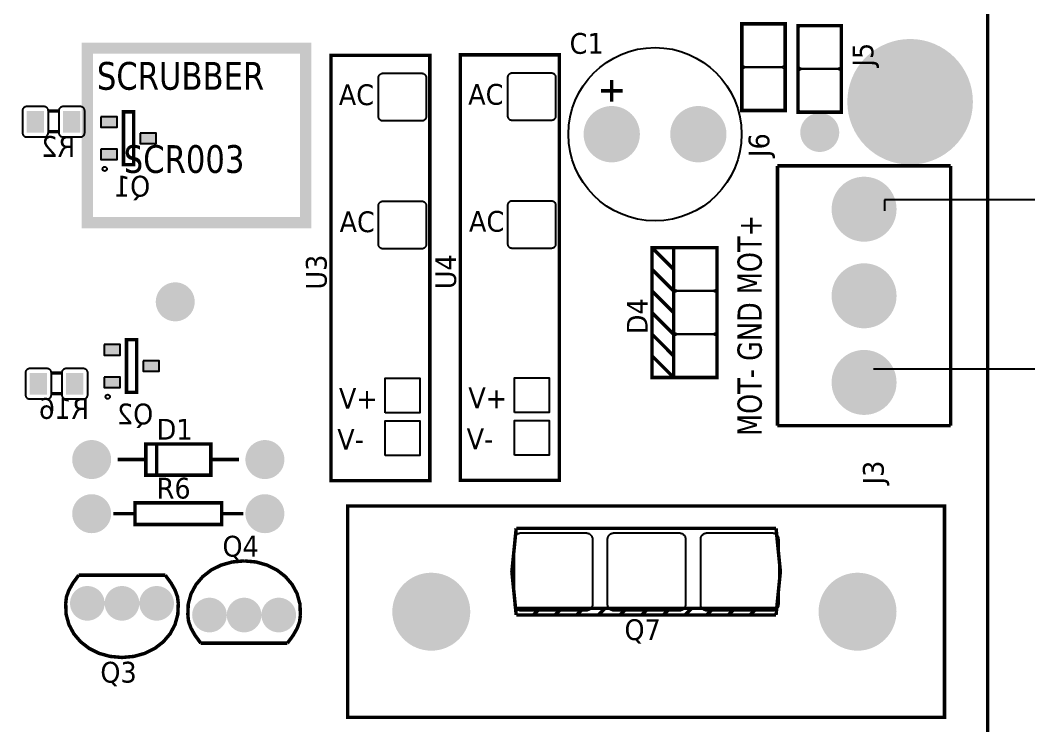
# Model space of a CAD drawing. Header units: millimetres. Extents: x 123.5 to 144.3, y 105.4 to 121.6.
# Drawn here: x 129.704 to 133.198, y 112.1 to 114.544 of the extents above; entities that cross this region are included whole.
import ezdxf

# ---------------------------------------------------------------- set-up
doc = ezdxf.new("R2010")
doc.units = ezdxf.units.MM
doc.layers.add('DESC', color=250, linetype='Continuous')
doc.layers.add('WIRES', color=7, linetype='Continuous')
doc.styles.get("Standard").update_dxf_attribs({"font": 'tahoma.ttf'})

# ---------------------------------------------------------------- blocks, each defined once
blk = doc.blocks.new('RPAD')
blk.add_trace([(-0.5, -0.5), (-0.5, 0.5), (0.5, -0.5), (0.5, 0.5)])
blk = doc.blocks.new('EPAD')
at = {"const_width": 0.5}
blk.add_lwpolyline([(-0.25, 0, 1), (0.25, 0, 1)], format="xyb", close=True, dxfattribs=at)
blk = doc.blocks.new('scrcard')
for points, const_width in [([(127.2227, 111.6804), (131.8004, 111.6804), (131.8004, 115.2792), (127.2227, 115.2792), (127.2227, 111.6804)], 0.008), ([(127.2227, 111.6804), (131.8004, 111.6804), (131.8004, 115.2792), (127.2227, 115.2792), (127.2227, 111.6804)], 0.008), ([(127.2227, 111.6804), (131.8004, 111.6804), (131.8004, 115.2792), (127.2227, 115.2792), (127.2227, 111.6804)], 0.008), ([(131.2325, 113.9332), (131.3325, 113.9332), (131.3325, 114.1332), (131.2325, 114.1332), (131.2325, 113.9332)], 0.008), ([(131.2325, 113.9332), (131.3325, 113.9332), (131.3325, 114.1332), (131.2325, 114.1332), (131.2325, 113.9332)], 0.008), ([(131.2325, 113.9332), (131.3325, 113.9332), (131.3325, 114.1332), (131.2325, 114.1332), (131.2325, 113.9332)], 0.008), ([(131.3624, 113.9292), (131.4624, 113.9292), (131.4624, 114.1292), (131.3624, 114.1292), (131.3624, 113.9292)], 0.008), ([(131.3624, 113.9292), (131.4624, 113.9292), (131.4624, 114.1292), (131.3624, 114.1292), (131.3624, 113.9292)], 0.008), ([(131.3624, 113.9292), (131.4624, 113.9292), (131.4624, 114.1292), (131.3624, 114.1292), (131.3624, 113.9292)], 0.008), ([(129.7212, 113.6741), (130.2252, 113.6741), (130.2252, 114.0771), (129.7212, 114.0771), (129.7212, 113.6741)], 0.026), ([(129.7212, 113.6741), (130.2252, 113.6741), (130.2252, 114.0771), (129.7212, 114.0771), (129.7212, 113.6741)], 0.026), ([(129.7212, 113.6741), (130.2252, 113.6741), (130.2252, 114.0771), (129.7212, 114.0771), (129.7212, 113.6741)], 0.026), ([(130.2839, 113.0782), (130.5122, 113.0782), (130.5122, 114.0607), (130.2839, 114.0607), (130.2839, 113.0782)], 0.008), ([(130.2839, 113.0782), (130.5122, 113.0782), (130.5122, 114.0607), (130.2839, 114.0607), (130.2839, 113.0782)], 0.008), ([(130.2839, 113.0782), (130.5122, 113.0782), (130.5122, 114.0607), (130.2839, 114.0607), (130.2839, 113.0782)], 0.008), ([(130.5827, 113.0791), (130.811, 113.0791), (130.811, 114.0617), (130.5827, 114.0617), (130.5827, 113.0791)], 0.008), ([(130.5827, 113.0791), (130.811, 113.0791), (130.811, 114.0617), (130.5827, 114.0617), (130.5827, 113.0791)], 0.008), ([(130.5827, 113.0791), (130.811, 113.0791), (130.811, 114.0617), (130.5827, 114.0617), (130.5827, 113.0791)], 0.008), ([(130.9321, 114.0034), (130.9321, 113.9534)], 0.008), ([(130.9321, 114.0034), (130.9321, 113.9534)], 0.008), ([(130.9321, 114.0034), (130.9321, 113.9534)], 0.008), ([(130.9071, 113.9784), (130.9571, 113.9784)], 0.008), ([(130.9071, 113.9784), (130.9571, 113.9784)], 0.008), ([(130.9071, 113.9784), (130.9571, 113.9784)], 0.008), ([(129.6302, 113.9321), (129.6582, 113.9321)], 0.008), ([(129.6302, 113.9321), (129.6582, 113.9321)], 0.008), ([(129.6302, 113.9321), (129.6582, 113.9321)], 0.008), ([(129.8046, 113.9301), (129.8282, 113.9301), (129.8282, 113.8081), (129.8046, 113.8081), (129.8046, 113.9301)], 0.00787), ([(129.8046, 113.9301), (129.8282, 113.9301), (129.8282, 113.8081), (129.8046, 113.8081), (129.8046, 113.9301)], 0.00787), ([(129.8046, 113.9301), (129.8282, 113.9301), (129.8282, 113.8081), (129.8046, 113.8081), (129.8046, 113.9301)], 0.00787), ([(129.6302, 113.8841), (129.6572, 113.8841)], 0.008), ([(129.6302, 113.8841), (129.6572, 113.8841)], 0.008), ([(129.6302, 113.8841), (129.6572, 113.8841)], 0.008), ([(131.7148, 113.8052), (131.3148, 113.8052)], 0.008), ([(131.3148, 113.8052), (131.3148, 113.2052)], 0.008), ([(131.7148, 113.8052), (131.3148, 113.8052)], 0.008), ([(131.3148, 113.8052), (131.3148, 113.2052)], 0.008), ([(131.7148, 113.8052), (131.3148, 113.8052)], 0.008), ([(131.3148, 113.8052), (131.3148, 113.2052)], 0.008), ([(131.7148, 113.2052), (131.7148, 113.8052)], 0.008), ([(131.7148, 113.2052), (131.7148, 113.8052)], 0.008), ([(131.7148, 113.2052), (131.7148, 113.8052)], 0.008), ([(131.075, 113.3166), (131.175, 113.3166), (131.175, 113.6166), (131.075, 113.6166), (131.075, 113.3166), (131.025, 113.3166), (131.025, 113.6166), (131.075, 113.6166)], 0.008), ([(131.075, 113.5666), (131.025, 113.6166)], 0.008), ([(131.075, 113.3166), (131.175, 113.3166), (131.175, 113.6166), (131.075, 113.6166), (131.075, 113.3166), (131.025, 113.3166), (131.025, 113.6166), (131.075, 113.6166)], 0.008), ([(131.075, 113.5666), (131.025, 113.6166)], 0.008), ([(131.075, 113.3166), (131.175, 113.3166), (131.175, 113.6166), (131.075, 113.6166), (131.075, 113.3166), (131.025, 113.3166), (131.025, 113.6166), (131.075, 113.6166)], 0.008), ([(131.075, 113.5666), (131.025, 113.6166)], 0.008), ([(131.075, 113.5166), (131.025, 113.5666)], 0.008), ([(131.075, 113.5166), (131.025, 113.5666)], 0.008), ([(131.075, 113.5166), (131.025, 113.5666)], 0.008), ([(131.075, 113.4666), (131.025, 113.5166)], 0.008), ([(131.075, 113.4666), (131.025, 113.5166)], 0.008), ([(131.075, 113.4666), (131.025, 113.5166)], 0.008), ([(131.075, 113.4166), (131.025, 113.4666)], 0.008), ([(131.075, 113.4166), (131.025, 113.4666)], 0.008), ([(131.075, 113.4166), (131.025, 113.4666)], 0.008), ([(129.8116, 113.4041), (129.8352, 113.4041), (129.8352, 113.2821), (129.8116, 113.2821), (129.8116, 113.4041)], 0.00787), ([(129.8116, 113.4041), (129.8352, 113.4041), (129.8352, 113.2821), (129.8116, 113.2821), (129.8116, 113.4041)], 0.00787), ([(129.8116, 113.4041), (129.8352, 113.4041), (129.8352, 113.2821), (129.8116, 113.2821), (129.8116, 113.4041)], 0.00787), ([(131.075, 113.3666), (131.025, 113.4166)], 0.008), ([(131.075, 113.3666), (131.025, 113.4166)], 0.008), ([(131.075, 113.3666), (131.025, 113.4166)], 0.008), ([(131.075, 113.3166), (131.025, 113.3666)], 0.008), ([(131.075, 113.3166), (131.025, 113.3666)], 0.008), ([(131.075, 113.3166), (131.025, 113.3666)], 0.008), ([(129.6372, 113.3271), (129.6652, 113.3271)], 0.008), ([(129.6372, 113.3271), (129.6652, 113.3271)], 0.008), ([(129.6372, 113.3271), (129.6652, 113.3271)], 0.008), ([(129.6372, 113.2791), (129.6642, 113.2791)], 0.008), ([(129.6372, 113.2791), (129.6642, 113.2791)], 0.008), ([(129.6372, 113.2791), (129.6642, 113.2791)], 0.008), ([(131.7148, 113.2052), (131.3148, 113.2052)], 0.008), ([(131.7148, 113.2052), (131.3148, 113.2052)], 0.008), ([(131.7148, 113.2052), (131.3148, 113.2052)], 0.008), ([(129.8562, 113.0911), (130.0062, 113.0911), (130.0062, 113.1631), (129.8562, 113.1631), (129.8562, 113.0911)], 0.008), ([(129.8562, 113.0911), (130.0062, 113.0911), (130.0062, 113.1631), (129.8562, 113.1631), (129.8562, 113.0911)], 0.008), ([(129.8562, 113.0911), (130.0062, 113.0911), (130.0062, 113.1631), (129.8562, 113.1631), (129.8562, 113.0911)], 0.008), ([(129.8812, 113.1621), (129.8812, 113.0921)], 0.008), ([(129.8812, 113.1621), (129.8812, 113.0921)], 0.008), ([(129.8812, 113.1621), (129.8812, 113.0921)], 0.008), ([(129.8562, 113.1271), (129.7912, 113.1271)], 0.008), ([(129.8562, 113.1271), (129.7912, 113.1271)], 0.008), ([(129.8562, 113.1271), (129.7912, 113.1271)], 0.008), ([(130.0062, 113.1271), (130.0712, 113.1271)], 0.008), ([(130.0062, 113.1271), (130.0712, 113.1271)], 0.008), ([(130.0062, 113.1271), (130.0712, 113.1271)], 0.008), ([(129.8312, 112.9771), (130.0312, 112.9771), (130.0312, 113.0271), (129.8312, 113.0271), (129.8312, 112.9771)], 0.008), ([(129.8312, 112.9771), (130.0312, 112.9771), (130.0312, 113.0271), (129.8312, 113.0271), (129.8312, 112.9771)], 0.008), ([(129.8312, 112.9771), (130.0312, 112.9771), (130.0312, 113.0271), (129.8312, 113.0271), (129.8312, 112.9771)], 0.008), ([(130.3225, 112.5317), (131.7004, 112.5317), (131.7004, 113.0199), (130.3225, 113.0199), (130.3225, 112.5317)], 0.008), ([(130.3225, 112.5317), (131.7004, 112.5317), (131.7004, 113.0199), (130.3225, 113.0199), (130.3225, 112.5317)], 0.008), ([(130.3225, 112.5317), (131.7004, 112.5317), (131.7004, 113.0199), (130.3225, 113.0199), (130.3225, 112.5317)], 0.008), ([(129.7812, 113.0021), (129.8312, 113.0021)], 0.008), ([(129.7812, 113.0021), (129.8312, 113.0021)], 0.008), ([(129.7812, 113.0021), (129.8312, 113.0021)], 0.008), ([(130.0312, 113.0021), (130.0812, 113.0021)], 0.008), ([(130.0312, 113.0021), (130.0812, 113.0021)], 0.008), ([(130.0312, 113.0021), (130.0812, 113.0021)], 0.008), ([(130.7115, 112.9684), (130.7015, 112.8684), (130.7115, 112.7684)], 0.008), ([(130.7115, 112.9684), (130.7015, 112.8684), (130.7115, 112.7684)], 0.008), ([(130.7115, 112.9684), (130.7015, 112.8684), (130.7115, 112.7684)], 0.008), ([(130.7115, 112.9684), (131.3115, 112.9684)], 0.008), ([(130.7115, 112.9684), (131.3115, 112.9684)], 0.008), ([(130.7115, 112.9684), (131.3115, 112.9684)], 0.008), ([(131.3115, 112.9684), (131.3215, 112.8684), (131.3115, 112.7684)], 0.008), ([(131.3115, 112.9684), (131.3215, 112.8684), (131.3115, 112.7684)], 0.008), ([(131.3115, 112.9684), (131.3215, 112.8684), (131.3115, 112.7684)], 0.008), ([(129.9532, 112.7681), (129.9542, 112.7936), (129.9607, 112.8173), (129.9721, 112.8385), (129.9878, 112.8569), (130.0073, 112.8721), (130.0301, 112.8834), (130.0556, 112.8906), (130.0832, 112.8931)], 0.008), ([(129.9532, 112.7681), (129.9542, 112.7936), (129.9607, 112.8173), (129.9721, 112.8385), (129.9878, 112.8569), (130.0073, 112.8721), (130.0301, 112.8834), (130.0556, 112.8906), (130.0832, 112.8931)], 0.008), ([(129.9532, 112.7681), (129.9542, 112.7936), (129.9607, 112.8173), (129.9721, 112.8385), (129.9878, 112.8569), (130.0073, 112.8721), (130.0301, 112.8834), (130.0556, 112.8906), (130.0832, 112.8931)], 0.008), ([(130.2132, 112.7681), (130.2121, 112.7936), (130.2056, 112.8173), (130.1942, 112.8385), (130.1785, 112.8569), (130.159, 112.8721), (130.1362, 112.8834), (130.1108, 112.8906), (130.0832, 112.8931)], 0.008), ([(130.2132, 112.7681), (130.2121, 112.7936), (130.2056, 112.8173), (130.1942, 112.8385), (130.1785, 112.8569), (130.159, 112.8721), (130.1362, 112.8834), (130.1108, 112.8906), (130.0832, 112.8931)], 0.008), ([(130.2132, 112.7681), (130.2121, 112.7936), (130.2056, 112.8173), (130.1942, 112.8385), (130.1785, 112.8569), (130.159, 112.8721), (130.1362, 112.8834), (130.1108, 112.8906), (130.0832, 112.8931)], 0.008), ([(129.6712, 112.7951), (129.673, 112.8102), (129.6787, 112.8257), (129.688, 112.8422), (129.7012, 112.8601)], 0.008), ([(129.6712, 112.7951), (129.673, 112.8102), (129.6787, 112.8257), (129.688, 112.8422), (129.7012, 112.8601)], 0.008), ([(129.6712, 112.7951), (129.673, 112.8102), (129.6787, 112.8257), (129.688, 112.8422), (129.7012, 112.8601)], 0.008), ([(129.9012, 112.8601), (129.7012, 112.8601)], 0.008), ([(129.9012, 112.8601), (129.7012, 112.8601)], 0.008), ([(129.9012, 112.8601), (129.7012, 112.8601)], 0.008), ([(129.9312, 112.7951), (129.9293, 112.8102), (129.9237, 112.8257), (129.9143, 112.8422), (129.9012, 112.8601)], 0.008), ([(129.9312, 112.7951), (129.9293, 112.8102), (129.9237, 112.8257), (129.9143, 112.8422), (129.9012, 112.8601)], 0.008), ([(129.9312, 112.7951), (129.9293, 112.8102), (129.9237, 112.8257), (129.9143, 112.8422), (129.9012, 112.8601)], 0.008), ([(129.6712, 112.7951), (129.6722, 112.7695), (129.6787, 112.7459), (129.6901, 112.7246), (129.7058, 112.7062), (129.7253, 112.6911), (129.7481, 112.6797), (129.7736, 112.6726), (129.8012, 112.6701)], 0.008), ([(129.6712, 112.7951), (129.6722, 112.7695), (129.6787, 112.7459), (129.6901, 112.7246), (129.7058, 112.7062), (129.7253, 112.6911), (129.7481, 112.6797), (129.7736, 112.6726), (129.8012, 112.6701)], 0.008), ([(129.6712, 112.7951), (129.6722, 112.7695), (129.6787, 112.7459), (129.6901, 112.7246), (129.7058, 112.7062), (129.7253, 112.6911), (129.7481, 112.6797), (129.7736, 112.6726), (129.8012, 112.6701)], 0.008), ([(129.9312, 112.7951), (129.9301, 112.7695), (129.9236, 112.7459), (129.9122, 112.7246), (129.8965, 112.7062), (129.877, 112.6911), (129.8542, 112.6797), (129.8288, 112.6726), (129.8012, 112.6701)], 0.008), ([(129.9312, 112.7951), (129.9301, 112.7695), (129.9236, 112.7459), (129.9122, 112.7246), (129.8965, 112.7062), (129.877, 112.6911), (129.8542, 112.6797), (129.8288, 112.6726), (129.8012, 112.6701)], 0.008), ([(129.9312, 112.7951), (129.9301, 112.7695), (129.9236, 112.7459), (129.9122, 112.7246), (129.8965, 112.7062), (129.877, 112.6911), (129.8542, 112.6797), (129.8288, 112.6726), (129.8012, 112.6701)], 0.008), ([(131.3115, 112.7834), (130.7115, 112.7834)], 0.008), ([(131.3115, 112.7834), (130.7115, 112.7834)], 0.008), ([(131.3115, 112.7834), (130.7115, 112.7834)], 0.008), ([(130.7665, 112.7834), (130.7515, 112.7684)], 0.008), ([(130.7665, 112.7834), (130.7515, 112.7684)], 0.008), ([(130.7665, 112.7834), (130.7515, 112.7684)], 0.008), ([(130.8165, 112.7834), (130.8015, 112.7684)], 0.008), ([(130.8165, 112.7834), (130.8015, 112.7684)], 0.008), ([(130.8165, 112.7834), (130.8015, 112.7684)], 0.008), ([(130.8165, 112.7834), (130.8015, 112.7684)], 0.008), ([(130.8165, 112.7834), (130.8015, 112.7684)], 0.008), ([(130.8165, 112.7834), (130.8015, 112.7684)], 0.008), ([(130.8665, 112.7834), (130.8515, 112.7684)], 0.008), ([(130.8665, 112.7834), (130.8515, 112.7684)], 0.008), ([(130.8665, 112.7834), (130.8515, 112.7684)], 0.008), ([(130.8665, 112.7834), (130.8515, 112.7684)], 0.008), ([(130.8665, 112.7834), (130.8515, 112.7684)], 0.008), ([(130.8665, 112.7834), (130.8515, 112.7684)], 0.008), ([(130.9165, 112.7834), (130.9015, 112.7684)], 0.008), ([(130.9165, 112.7834), (130.9015, 112.7684)], 0.008), ([(130.9165, 112.7834), (130.9015, 112.7684)], 0.008), ([(130.9165, 112.7834), (130.9015, 112.7684)], 0.008), ([(130.9165, 112.7834), (130.9015, 112.7684)], 0.008), ([(130.9165, 112.7834), (130.9015, 112.7684)], 0.008), ([(130.9665, 112.7834), (130.9515, 112.7684)], 0.008), ([(130.9665, 112.7834), (130.9515, 112.7684)], 0.008), ([(130.9665, 112.7834), (130.9515, 112.7684)], 0.008), ([(130.9665, 112.7834), (130.9515, 112.7684)], 0.008), ([(130.9665, 112.7834), (130.9515, 112.7684)], 0.008), ([(130.9665, 112.7834), (130.9515, 112.7684)], 0.008), ([(131.0165, 112.7834), (131.0015, 112.7684)], 0.008), ([(131.0165, 112.7834), (131.0015, 112.7684)], 0.008), ([(131.0165, 112.7834), (131.0015, 112.7684)], 0.008), ([(131.0165, 112.7834), (131.0015, 112.7684)], 0.008), ([(131.0165, 112.7834), (131.0015, 112.7684)], 0.008), ([(131.0165, 112.7834), (131.0015, 112.7684)], 0.008), ([(131.0665, 112.7834), (131.0515, 112.7684)], 0.008), ([(131.0665, 112.7834), (131.0515, 112.7684)], 0.008), ([(131.0665, 112.7834), (131.0515, 112.7684)], 0.008), ([(131.0665, 112.7834), (131.0515, 112.7684)], 0.008), ([(131.0665, 112.7834), (131.0515, 112.7684)], 0.008), ([(131.0665, 112.7834), (131.0515, 112.7684)], 0.008), ([(131.1165, 112.7834), (131.1015, 112.7684)], 0.008), ([(131.1165, 112.7834), (131.1015, 112.7684)], 0.008), ([(131.1165, 112.7834), (131.1015, 112.7684)], 0.008), ([(131.1165, 112.7834), (131.1015, 112.7684)], 0.008), ([(131.1165, 112.7834), (131.1015, 112.7684)], 0.008), ([(131.1165, 112.7834), (131.1015, 112.7684)], 0.008), ([(131.1665, 112.7834), (131.1515, 112.7684)], 0.008), ([(131.1665, 112.7834), (131.1515, 112.7684)], 0.008), ([(131.1665, 112.7834), (131.1515, 112.7684)], 0.008), ([(131.1665, 112.7834), (131.1515, 112.7684)], 0.008), ([(131.1665, 112.7834), (131.1515, 112.7684)], 0.008), ([(131.1665, 112.7834), (131.1515, 112.7684)], 0.008), ([(131.2165, 112.7834), (131.2015, 112.7684)], 0.008), ([(131.2165, 112.7834), (131.2015, 112.7684)], 0.008), ([(131.2165, 112.7834), (131.2015, 112.7684)], 0.008), ([(131.2165, 112.7834), (131.2015, 112.7684)], 0.008), ([(131.2165, 112.7834), (131.2015, 112.7684)], 0.008), ([(131.2165, 112.7834), (131.2015, 112.7684)], 0.008), ([(131.2665, 112.7834), (131.2515, 112.7684)], 0.008), ([(131.2665, 112.7834), (131.2515, 112.7684)], 0.008), ([(131.2665, 112.7834), (131.2515, 112.7684)], 0.008), ([(129.9532, 112.7681), (129.955, 112.753), (129.9607, 112.7375), (129.97, 112.721), (129.9832, 112.7031)], 0.008), ([(129.9532, 112.7681), (129.955, 112.753), (129.9607, 112.7375), (129.97, 112.721), (129.9832, 112.7031)], 0.008), ([(129.9532, 112.7681), (129.955, 112.753), (129.9607, 112.7375), (129.97, 112.721), (129.9832, 112.7031)], 0.008), ([(130.2132, 112.7681), (130.2113, 112.753), (130.2057, 112.7375), (130.1963, 112.721), (130.1832, 112.7031)], 0.008), ([(130.2132, 112.7681), (130.2113, 112.753), (130.2057, 112.7375), (130.1963, 112.721), (130.1832, 112.7031)], 0.008), ([(130.2132, 112.7681), (130.2113, 112.753), (130.2057, 112.7375), (130.1963, 112.721), (130.1832, 112.7031)], 0.008), ([(131.3115, 112.7684), (130.7115, 112.7684)], 0.008), ([(131.3115, 112.7684), (130.7115, 112.7684)], 0.008), ([(131.3115, 112.7684), (130.7115, 112.7684)], 0.008), ([(129.9832, 112.7031), (130.1832, 112.7031)], 0.008), ([(129.9832, 112.7031), (130.1832, 112.7031)], 0.008), ([(129.9832, 112.7031), (130.1832, 112.7031)], 0.008)]:
    blk.add_lwpolyline(points, dxfattribs=dict(const_width=const_width))
for points in [[(131.3325, 114.1232), (131.3325, 114.0432), (131.3324, 114.0421), (131.3323, 114.0411), (131.332, 114.0401), (131.3317, 114.0392), (131.3313, 114.0383), (131.3308, 114.0375), (131.3302, 114.0368), (131.3296, 114.036), (131.3289, 114.0354), (131.3281, 114.0348), (131.3273, 114.0343), (131.3264, 114.0339), (131.3255, 114.0336), (131.3245, 114.0334), (131.3235, 114.0332), (131.3225, 114.0332), (131.2425, 114.0332), (131.2414, 114.0332), (131.2404, 114.0334), (131.2395, 114.0336), (131.2385, 114.0339), (131.2377, 114.0343), (131.2368, 114.0348), (131.2361, 114.0354), (131.2354, 114.036), (131.2347, 114.0368), (131.2342, 114.0375), (131.2337, 114.0383), (131.2332, 114.0392), (131.2329, 114.0401), (131.2327, 114.0411), (131.2325, 114.0421), (131.2325, 114.0432), (131.2325, 114.1232), (131.2325, 114.1242), (131.2327, 114.1252), (131.2329, 114.1262), (131.2332, 114.1271), (131.2337, 114.128), (131.2342, 114.1288), (131.2347, 114.1296), (131.2354, 114.1303), (131.2361, 114.1309), (131.2368, 114.1315), (131.2377, 114.132), (131.2385, 114.1324), (131.2395, 114.1327), (131.2404, 114.133), (131.2414, 114.1331), (131.2425, 114.1332), (131.3225, 114.1332), (131.3235, 114.1331), (131.3245, 114.133), (131.3255, 114.1327), (131.3264, 114.1324), (131.3273, 114.132), (131.3281, 114.1315), (131.3289, 114.1309), (131.3296, 114.1303), (131.3302, 114.1296), (131.3308, 114.1288), (131.3313, 114.128), (131.3317, 114.1271), (131.332, 114.1262), (131.3323, 114.1252), (131.3324, 114.1242), (131.3325, 114.1232)], [(131.4624, 114.1192), (131.4624, 114.0392), (131.4623, 114.0382), (131.4622, 114.0372), (131.462, 114.0362), (131.4616, 114.0353), (131.4612, 114.0344), (131.4607, 114.0336), (131.4601, 114.0328), (131.4595, 114.0321), (131.4588, 114.0315), (131.458, 114.0309), (131.4572, 114.0304), (131.4563, 114.03), (131.4554, 114.0297), (131.4544, 114.0294), (131.4534, 114.0293), (131.4524, 114.0292), (131.3724, 114.0292), (131.3714, 114.0293), (131.3703, 114.0294), (131.3694, 114.0297), (131.3685, 114.03), (131.3676, 114.0304), (131.3668, 114.0309), (131.366, 114.0315), (131.3653, 114.0321), (131.3646, 114.0328), (131.3641, 114.0336), (131.3636, 114.0344), (131.3632, 114.0353), (131.3628, 114.0362), (131.3626, 114.0372), (131.3624, 114.0382), (131.3624, 114.0392), (131.3624, 114.1192), (131.3624, 114.1203), (131.3626, 114.1213), (131.3628, 114.1222), (131.3632, 114.1232), (131.3636, 114.124), (131.3641, 114.1249), (131.3646, 114.1256), (131.3653, 114.1263), (131.366, 114.127), (131.3668, 114.1275), (131.3676, 114.128), (131.3685, 114.1284), (131.3694, 114.1288), (131.3703, 114.129), (131.3714, 114.1292), (131.3724, 114.1292), (131.4524, 114.1292), (131.4534, 114.1292), (131.4544, 114.129), (131.4554, 114.1288), (131.4563, 114.1284), (131.4572, 114.128), (131.458, 114.1275), (131.4588, 114.127), (131.4595, 114.1263), (131.4601, 114.1256), (131.4607, 114.1249), (131.4612, 114.124), (131.4616, 114.1232), (131.462, 114.1222), (131.4622, 114.1213), (131.4623, 114.1203), (131.4624, 114.1192)], [(130.3936, 113.919), (130.3936, 114.009), (130.3937, 114.01), (130.3938, 114.0111), (130.3941, 114.012), (130.3944, 114.0129), (130.3948, 114.0138), (130.3953, 114.0146), (130.3959, 114.0154), (130.3965, 114.0161), (130.3972, 114.0168), (130.398, 114.0173), (130.3988, 114.0178), (130.3997, 114.0182), (130.4006, 114.0186), (130.4016, 114.0188), (130.4026, 114.019), (130.4036, 114.019), (130.4936, 114.019), (130.4947, 114.019), (130.4957, 114.0188), (130.4966, 114.0186), (130.4976, 114.0182), (130.4984, 114.0178), (130.4993, 114.0173), (130.5, 114.0168), (130.5007, 114.0161), (130.5014, 114.0154), (130.5019, 114.0146), (130.5024, 114.0138), (130.5028, 114.0129), (130.5032, 114.012), (130.5034, 114.0111), (130.5036, 114.01), (130.5036, 114.009), (130.5036, 113.919), (130.5036, 113.918), (130.5034, 113.917), (130.5032, 113.916), (130.5028, 113.9151), (130.5024, 113.9142), (130.5019, 113.9134), (130.5014, 113.9126), (130.5007, 113.9119), (130.5, 113.9113), (130.4993, 113.9107), (130.4984, 113.9102), (130.4976, 113.9098), (130.4966, 113.9094), (130.4957, 113.9092), (130.4947, 113.9091), (130.4936, 113.909), (130.4036, 113.909), (130.4026, 113.9091), (130.4016, 113.9092), (130.4006, 113.9094), (130.3997, 113.9098), (130.3988, 113.9102), (130.398, 113.9107), (130.3972, 113.9113), (130.3965, 113.9119), (130.3959, 113.9126), (130.3953, 113.9134), (130.3948, 113.9142), (130.3944, 113.9151), (130.3941, 113.916), (130.3938, 113.917), (130.3937, 113.918), (130.3936, 113.919)], [(130.6924, 113.9199), (130.6924, 114.0099), (130.6925, 114.011), (130.6926, 114.012), (130.6929, 114.013), (130.6932, 114.0139), (130.6936, 114.0148), (130.6941, 114.0156), (130.6947, 114.0163), (130.6953, 114.0171), (130.696, 114.0177), (130.6968, 114.0183), (130.6976, 114.0188), (130.6985, 114.0192), (130.6994, 114.0195), (130.7004, 114.0197), (130.7014, 114.0199), (130.7024, 114.0199), (130.7924, 114.0199), (130.7935, 114.0199), (130.7945, 114.0197), (130.7954, 114.0195), (130.7964, 114.0192), (130.7972, 114.0188), (130.7981, 114.0183), (130.7988, 114.0177), (130.7995, 114.0171), (130.8002, 114.0163), (130.8007, 114.0156), (130.8012, 114.0148), (130.8016, 114.0139), (130.802, 114.013), (130.8022, 114.012), (130.8024, 114.011), (130.8024, 114.0099), (130.8024, 113.9199), (130.8024, 113.9189), (130.8022, 113.9179), (130.802, 113.9169), (130.8016, 113.916), (130.8012, 113.9151), (130.8007, 113.9143), (130.8002, 113.9135), (130.7995, 113.9128), (130.7988, 113.9122), (130.7981, 113.9116), (130.7972, 113.9111), (130.7964, 113.9107), (130.7954, 113.9104), (130.7945, 113.9101), (130.7935, 113.91), (130.7924, 113.9099), (130.7024, 113.9099), (130.7014, 113.91), (130.7004, 113.9101), (130.6994, 113.9104), (130.6985, 113.9107), (130.6976, 113.9111), (130.6968, 113.9116), (130.696, 113.9122), (130.6953, 113.9128), (130.6947, 113.9135), (130.6941, 113.9143), (130.6936, 113.9151), (130.6932, 113.916), (130.6929, 113.9169), (130.6926, 113.9179), (130.6925, 113.9189), (130.6924, 113.9199)], [(131.3325, 114.0232), (131.3325, 113.9432), (131.3324, 113.9421), (131.3323, 113.9411), (131.332, 113.9401), (131.3317, 113.9392), (131.3313, 113.9383), (131.3308, 113.9375), (131.3302, 113.9368), (131.3296, 113.936), (131.3289, 113.9354), (131.3281, 113.9348), (131.3273, 113.9343), (131.3264, 113.9339), (131.3255, 113.9336), (131.3245, 113.9334), (131.3235, 113.9332), (131.3225, 113.9332), (131.2425, 113.9332), (131.2414, 113.9332), (131.2404, 113.9334), (131.2395, 113.9336), (131.2385, 113.9339), (131.2377, 113.9343), (131.2368, 113.9348), (131.2361, 113.9354), (131.2354, 113.936), (131.2347, 113.9368), (131.2342, 113.9375), (131.2337, 113.9383), (131.2332, 113.9392), (131.2329, 113.9401), (131.2327, 113.9411), (131.2325, 113.9421), (131.2325, 113.9432), (131.2325, 114.0232), (131.2325, 114.0242), (131.2327, 114.0252), (131.2329, 114.0262), (131.2332, 114.0271), (131.2337, 114.028), (131.2342, 114.0288), (131.2347, 114.0296), (131.2354, 114.0303), (131.2361, 114.0309), (131.2368, 114.0315), (131.2377, 114.032), (131.2385, 114.0324), (131.2395, 114.0327), (131.2404, 114.033), (131.2414, 114.0331), (131.2425, 114.0332), (131.3225, 114.0332), (131.3235, 114.0331), (131.3245, 114.033), (131.3255, 114.0327), (131.3264, 114.0324), (131.3273, 114.032), (131.3281, 114.0315), (131.3289, 114.0309), (131.3296, 114.0303), (131.3302, 114.0296), (131.3308, 114.0288), (131.3313, 114.028), (131.3317, 114.0271), (131.332, 114.0262), (131.3323, 114.0252), (131.3324, 114.0242), (131.3325, 114.0232)], [(131.4624, 114.0192), (131.4624, 113.9392), (131.4623, 113.9382), (131.4622, 113.9372), (131.462, 113.9362), (131.4616, 113.9353), (131.4612, 113.9344), (131.4607, 113.9336), (131.4601, 113.9328), (131.4595, 113.9321), (131.4588, 113.9315), (131.458, 113.9309), (131.4572, 113.9304), (131.4563, 113.93), (131.4554, 113.9297), (131.4544, 113.9294), (131.4534, 113.9293), (131.4524, 113.9292), (131.3724, 113.9292), (131.3714, 113.9293), (131.3703, 113.9294), (131.3694, 113.9297), (131.3685, 113.93), (131.3676, 113.9304), (131.3668, 113.9309), (131.366, 113.9315), (131.3653, 113.9321), (131.3646, 113.9328), (131.3641, 113.9336), (131.3636, 113.9344), (131.3632, 113.9353), (131.3628, 113.9362), (131.3626, 113.9372), (131.3624, 113.9382), (131.3624, 113.9392), (131.3624, 114.0192), (131.3624, 114.0203), (131.3626, 114.0213), (131.3628, 114.0222), (131.3632, 114.0232), (131.3636, 114.024), (131.3641, 114.0249), (131.3646, 114.0256), (131.3653, 114.0263), (131.366, 114.027), (131.3668, 114.0275), (131.3676, 114.028), (131.3685, 114.0284), (131.3694, 114.0288), (131.3703, 114.029), (131.3714, 114.0292), (131.3724, 114.0292), (131.4524, 114.0292), (131.4534, 114.0292), (131.4544, 114.029), (131.4554, 114.0288), (131.4563, 114.0284), (131.4572, 114.028), (131.458, 114.0275), (131.4588, 114.027), (131.4595, 114.0263), (131.4601, 114.0256), (131.4607, 114.0249), (131.4612, 114.024), (131.4616, 114.0232), (131.462, 114.0222), (131.4622, 114.0213), (131.4623, 114.0203), (131.4624, 114.0192)], [(129.5812, 113.8721), (129.6212, 113.8721), (129.6222, 113.8721), (129.6232, 113.8723), (129.6242, 113.8725), (129.6251, 113.8728), (129.626, 113.8733), (129.6268, 113.8738), (129.6276, 113.8743), (129.6283, 113.875), (129.6289, 113.8757), (129.6295, 113.8764), (129.63, 113.8773), (129.6304, 113.8781), (129.6307, 113.8791), (129.631, 113.88), (129.6311, 113.881), (129.6312, 113.8821), (129.6312, 113.9321), (129.6311, 113.9331), (129.631, 113.9341), (129.6307, 113.9351), (129.6304, 113.936), (129.63, 113.9369), (129.6295, 113.9377), (129.6289, 113.9385), (129.6283, 113.9392), (129.6276, 113.9398), (129.6268, 113.9404), (129.626, 113.9409), (129.6251, 113.9413), (129.6242, 113.9416), (129.6232, 113.9419), (129.6222, 113.942), (129.6212, 113.9421), (129.5812, 113.9421), (129.5801, 113.942), (129.5791, 113.9419), (129.5782, 113.9416), (129.5772, 113.9413), (129.5764, 113.9409), (129.5755, 113.9404), (129.5748, 113.9398), (129.5741, 113.9392), (129.5734, 113.9385), (129.5728, 113.9377), (129.5723, 113.9369), (129.5719, 113.936), (129.5716, 113.9351), (129.5714, 113.9341), (129.5712, 113.9331), (129.5712, 113.9321), (129.5712, 113.8821), (129.5712, 113.881), (129.5714, 113.88), (129.5716, 113.8791), (129.5719, 113.8781), (129.5723, 113.8773), (129.5728, 113.8764), (129.5734, 113.8757), (129.5741, 113.875), (129.5748, 113.8743), (129.5755, 113.8738), (129.5764, 113.8733), (129.5772, 113.8728), (129.5782, 113.8725), (129.5791, 113.8723), (129.5801, 113.8721), (129.5812, 113.8721)], [(129.6652, 113.8721), (129.7052, 113.8721), (129.7062, 113.8721), (129.7072, 113.8723), (129.7082, 113.8725), (129.7091, 113.8728), (129.71, 113.8733), (129.7108, 113.8738), (129.7116, 113.8743), (129.7123, 113.875), (129.7129, 113.8757), (129.7135, 113.8764), (129.714, 113.8773), (129.7144, 113.8781), (129.7147, 113.8791), (129.715, 113.88), (129.7151, 113.881), (129.7152, 113.8821), (129.7152, 113.9321), (129.7151, 113.9331), (129.715, 113.9341), (129.7147, 113.9351), (129.7144, 113.936), (129.714, 113.9369), (129.7135, 113.9377), (129.7129, 113.9385), (129.7123, 113.9392), (129.7116, 113.9398), (129.7108, 113.9404), (129.71, 113.9409), (129.7091, 113.9413), (129.7082, 113.9416), (129.7072, 113.9419), (129.7062, 113.942), (129.7052, 113.9421), (129.6652, 113.9421), (129.6641, 113.942), (129.6631, 113.9419), (129.6622, 113.9416), (129.6612, 113.9413), (129.6604, 113.9409), (129.6595, 113.9404), (129.6588, 113.9398), (129.6581, 113.9392), (129.6574, 113.9385), (129.6568, 113.9377), (129.6563, 113.9369), (129.6559, 113.936), (129.6556, 113.9351), (129.6554, 113.9341), (129.6552, 113.9331), (129.6552, 113.9321), (129.6552, 113.8821), (129.6552, 113.881), (129.6554, 113.88), (129.6556, 113.8791), (129.6559, 113.8781), (129.6563, 113.8773), (129.6568, 113.8764), (129.6574, 113.8757), (129.6581, 113.875), (129.6588, 113.8743), (129.6595, 113.8738), (129.6604, 113.8733), (129.6612, 113.8728), (129.6622, 113.8725), (129.6631, 113.8723), (129.6641, 113.8721), (129.6652, 113.8721)], [(129.7527, 113.9185), (129.7527, 113.8945), (129.7897, 113.8945), (129.7897, 113.9185), (129.7527, 113.9185)], [(129.8432, 113.8811), (129.8432, 113.8571), (129.8802, 113.8571), (129.8802, 113.8811), (129.8432, 113.8811)], [(129.7527, 113.8437), (129.7527, 113.8197), (129.7897, 113.8197), (129.7897, 113.8437), (129.7527, 113.8437)], [(130.3936, 113.6237), (130.3936, 113.7137), (130.3937, 113.7148), (130.3938, 113.7158), (130.3941, 113.7167), (130.3944, 113.7177), (130.3948, 113.7185), (130.3953, 113.7194), (130.3959, 113.7201), (130.3965, 113.7208), (130.3972, 113.7215), (130.398, 113.722), (130.3988, 113.7225), (130.3997, 113.723), (130.4006, 113.7233), (130.4016, 113.7235), (130.4026, 113.7237), (130.4036, 113.7237), (130.4936, 113.7237), (130.4947, 113.7237), (130.4957, 113.7235), (130.4966, 113.7233), (130.4976, 113.723), (130.4984, 113.7225), (130.4993, 113.722), (130.5, 113.7215), (130.5007, 113.7208), (130.5014, 113.7201), (130.5019, 113.7194), (130.5024, 113.7185), (130.5028, 113.7177), (130.5032, 113.7167), (130.5034, 113.7158), (130.5036, 113.7148), (130.5036, 113.7137), (130.5036, 113.6237), (130.5036, 113.6227), (130.5034, 113.6217), (130.5032, 113.6207), (130.5028, 113.6198), (130.5024, 113.6189), (130.5019, 113.6181), (130.5014, 113.6173), (130.5007, 113.6166), (130.5, 113.616), (130.4993, 113.6154), (130.4984, 113.6149), (130.4976, 113.6145), (130.4966, 113.6142), (130.4957, 113.6139), (130.4947, 113.6138), (130.4936, 113.6137), (130.4036, 113.6137), (130.4026, 113.6138), (130.4016, 113.6139), (130.4006, 113.6142), (130.3997, 113.6145), (130.3988, 113.6149), (130.398, 113.6154), (130.3972, 113.616), (130.3965, 113.6166), (130.3959, 113.6173), (130.3953, 113.6181), (130.3948, 113.6189), (130.3944, 113.6198), (130.3941, 113.6207), (130.3938, 113.6217), (130.3937, 113.6227), (130.3936, 113.6237)], [(130.6924, 113.6247), (130.6924, 113.7147), (130.6925, 113.7157), (130.6926, 113.7167), (130.6929, 113.7177), (130.6932, 113.7186), (130.6936, 113.7195), (130.6941, 113.7203), (130.6947, 113.7211), (130.6953, 113.7218), (130.696, 113.7224), (130.6968, 113.723), (130.6976, 113.7235), (130.6985, 113.7239), (130.6994, 113.7242), (130.7004, 113.7245), (130.7014, 113.7246), (130.7024, 113.7247), (130.7924, 113.7247), (130.7935, 113.7246), (130.7945, 113.7245), (130.7954, 113.7242), (130.7964, 113.7239), (130.7972, 113.7235), (130.7981, 113.723), (130.7988, 113.7224), (130.7995, 113.7218), (130.8002, 113.7211), (130.8007, 113.7203), (130.8012, 113.7195), (130.8016, 113.7186), (130.802, 113.7177), (130.8022, 113.7167), (130.8024, 113.7157), (130.8024, 113.7147), (130.8024, 113.6247), (130.8024, 113.6236), (130.8022, 113.6226), (130.802, 113.6217), (130.8016, 113.6207), (130.8012, 113.6199), (130.8007, 113.619), (130.8002, 113.6183), (130.7995, 113.6176), (130.7988, 113.6169), (130.7981, 113.6163), (130.7972, 113.6159), (130.7964, 113.6154), (130.7954, 113.6151), (130.7945, 113.6149), (130.7935, 113.6147), (130.7924, 113.6147), (130.7024, 113.6147), (130.7014, 113.6147), (130.7004, 113.6149), (130.6994, 113.6151), (130.6985, 113.6154), (130.6976, 113.6159), (130.6968, 113.6163), (130.696, 113.6169), (130.6953, 113.6176), (130.6947, 113.6183), (130.6941, 113.619), (130.6936, 113.6199), (130.6932, 113.6207), (130.6929, 113.6217), (130.6926, 113.6226), (130.6925, 113.6236), (130.6924, 113.6247)], [(131.075, 113.5266), (131.075, 113.6066), (131.075, 113.6077), (131.0752, 113.6087), (131.0754, 113.6096), (131.0758, 113.6106), (131.0762, 113.6114), (131.0767, 113.6123), (131.0772, 113.613), (131.0779, 113.6137), (131.0786, 113.6144), (131.0794, 113.6149), (131.0802, 113.6154), (131.0811, 113.6158), (131.082, 113.6162), (131.0829, 113.6164), (131.084, 113.6166), (131.085, 113.6166), (131.165, 113.6166), (131.166, 113.6166), (131.167, 113.6164), (131.168, 113.6162), (131.1689, 113.6158), (131.1698, 113.6154), (131.1706, 113.6149), (131.1714, 113.6144), (131.1721, 113.6137), (131.1727, 113.613), (131.1733, 113.6123), (131.1738, 113.6114), (131.1742, 113.6106), (131.1745, 113.6096), (131.1748, 113.6087), (131.1749, 113.6077), (131.175, 113.6066), (131.175, 113.5266), (131.1749, 113.5256), (131.1748, 113.5246), (131.1745, 113.5236), (131.1742, 113.5227), (131.1738, 113.5218), (131.1733, 113.521), (131.1727, 113.5202), (131.1721, 113.5195), (131.1714, 113.5189), (131.1706, 113.5183), (131.1698, 113.5178), (131.1689, 113.5174), (131.168, 113.5171), (131.167, 113.5168), (131.166, 113.5167), (131.165, 113.5166), (131.085, 113.5166), (131.084, 113.5167), (131.0829, 113.5168), (131.082, 113.5171), (131.0811, 113.5174), (131.0802, 113.5178), (131.0794, 113.5183), (131.0786, 113.5189), (131.0779, 113.5195), (131.0772, 113.5202), (131.0767, 113.521), (131.0762, 113.5218), (131.0758, 113.5227), (131.0754, 113.5236), (131.0752, 113.5246), (131.075, 113.5256), (131.075, 113.5266)], [(131.075, 113.4266), (131.075, 113.5066), (131.075, 113.5077), (131.0752, 113.5087), (131.0754, 113.5096), (131.0758, 113.5106), (131.0762, 113.5114), (131.0767, 113.5123), (131.0772, 113.513), (131.0779, 113.5137), (131.0786, 113.5144), (131.0794, 113.5149), (131.0802, 113.5154), (131.0811, 113.5158), (131.082, 113.5162), (131.0829, 113.5164), (131.084, 113.5166), (131.085, 113.5166), (131.165, 113.5166), (131.166, 113.5166), (131.167, 113.5164), (131.168, 113.5162), (131.1689, 113.5158), (131.1698, 113.5154), (131.1706, 113.5149), (131.1714, 113.5144), (131.1721, 113.5137), (131.1727, 113.513), (131.1733, 113.5123), (131.1738, 113.5114), (131.1742, 113.5106), (131.1745, 113.5096), (131.1748, 113.5087), (131.1749, 113.5077), (131.175, 113.5066), (131.175, 113.4266), (131.1749, 113.4256), (131.1748, 113.4246), (131.1745, 113.4236), (131.1742, 113.4227), (131.1738, 113.4218), (131.1733, 113.421), (131.1727, 113.4202), (131.1721, 113.4195), (131.1714, 113.4189), (131.1706, 113.4183), (131.1698, 113.4178), (131.1689, 113.4174), (131.168, 113.4171), (131.167, 113.4168), (131.166, 113.4167), (131.165, 113.4166), (131.085, 113.4166), (131.084, 113.4167), (131.0829, 113.4168), (131.082, 113.4171), (131.0811, 113.4174), (131.0802, 113.4178), (131.0794, 113.4183), (131.0786, 113.4189), (131.0779, 113.4195), (131.0772, 113.4202), (131.0767, 113.421), (131.0762, 113.4218), (131.0758, 113.4227), (131.0754, 113.4236), (131.0752, 113.4246), (131.075, 113.4256), (131.075, 113.4266)], [(131.075, 113.3266), (131.075, 113.4066), (131.075, 113.4077), (131.0752, 113.4087), (131.0754, 113.4096), (131.0758, 113.4106), (131.0762, 113.4114), (131.0767, 113.4123), (131.0772, 113.413), (131.0779, 113.4137), (131.0786, 113.4144), (131.0794, 113.4149), (131.0802, 113.4154), (131.0811, 113.4158), (131.082, 113.4162), (131.0829, 113.4164), (131.084, 113.4166), (131.085, 113.4166), (131.165, 113.4166), (131.166, 113.4166), (131.167, 113.4164), (131.168, 113.4162), (131.1689, 113.4158), (131.1698, 113.4154), (131.1706, 113.4149), (131.1714, 113.4144), (131.1721, 113.4137), (131.1727, 113.413), (131.1733, 113.4123), (131.1738, 113.4114), (131.1742, 113.4106), (131.1745, 113.4096), (131.1748, 113.4087), (131.1749, 113.4077), (131.175, 113.4066), (131.175, 113.3266), (131.1749, 113.3256), (131.1748, 113.3246), (131.1745, 113.3236), (131.1742, 113.3227), (131.1738, 113.3218), (131.1733, 113.321), (131.1727, 113.3202), (131.1721, 113.3195), (131.1714, 113.3189), (131.1706, 113.3183), (131.1698, 113.3178), (131.1689, 113.3174), (131.168, 113.3171), (131.167, 113.3168), (131.166, 113.3167), (131.165, 113.3166), (131.085, 113.3166), (131.084, 113.3167), (131.0829, 113.3168), (131.082, 113.3171), (131.0811, 113.3174), (131.0802, 113.3178), (131.0794, 113.3183), (131.0786, 113.3189), (131.0779, 113.3195), (131.0772, 113.3202), (131.0767, 113.321), (131.0762, 113.3218), (131.0758, 113.3227), (131.0754, 113.3236), (131.0752, 113.3246), (131.075, 113.3256), (131.075, 113.3266)], [(129.7597, 113.3925), (129.7597, 113.3685), (129.7967, 113.3685), (129.7967, 113.3925), (129.7597, 113.3925)], [(129.5882, 113.2671), (129.6282, 113.2671), (129.6292, 113.2671), (129.6302, 113.2673), (129.6312, 113.2675), (129.6321, 113.2678), (129.633, 113.2683), (129.6338, 113.2688), (129.6346, 113.2693), (129.6353, 113.27), (129.6359, 113.2707), (129.6365, 113.2714), (129.637, 113.2723), (129.6374, 113.2731), (129.6377, 113.2741), (129.638, 113.275), (129.6381, 113.276), (129.6382, 113.2771), (129.6382, 113.3271), (129.6381, 113.3281), (129.638, 113.3291), (129.6377, 113.3301), (129.6374, 113.331), (129.637, 113.3319), (129.6365, 113.3327), (129.6359, 113.3335), (129.6353, 113.3342), (129.6346, 113.3348), (129.6338, 113.3354), (129.633, 113.3359), (129.6321, 113.3363), (129.6312, 113.3366), (129.6302, 113.3369), (129.6292, 113.337), (129.6282, 113.3371), (129.5882, 113.3371), (129.5871, 113.337), (129.5861, 113.3369), (129.5852, 113.3366), (129.5842, 113.3363), (129.5834, 113.3359), (129.5825, 113.3354), (129.5818, 113.3348), (129.5811, 113.3342), (129.5804, 113.3335), (129.5798, 113.3327), (129.5793, 113.3319), (129.5789, 113.331), (129.5786, 113.3301), (129.5784, 113.3291), (129.5782, 113.3281), (129.5782, 113.3271), (129.5782, 113.2771), (129.5782, 113.276), (129.5784, 113.275), (129.5786, 113.2741), (129.5789, 113.2731), (129.5793, 113.2723), (129.5798, 113.2714), (129.5804, 113.2707), (129.5811, 113.27), (129.5818, 113.2693), (129.5825, 113.2688), (129.5834, 113.2683), (129.5842, 113.2678), (129.5852, 113.2675), (129.5861, 113.2673), (129.5871, 113.2671), (129.5882, 113.2671)], [(129.6722, 113.2671), (129.7122, 113.2671), (129.7132, 113.2671), (129.7142, 113.2673), (129.7152, 113.2675), (129.7161, 113.2678), (129.717, 113.2683), (129.7178, 113.2688), (129.7186, 113.2693), (129.7193, 113.27), (129.7199, 113.2707), (129.7205, 113.2714), (129.721, 113.2723), (129.7214, 113.2731), (129.7217, 113.2741), (129.722, 113.275), (129.7221, 113.276), (129.7222, 113.2771), (129.7222, 113.3271), (129.7221, 113.3281), (129.722, 113.3291), (129.7217, 113.3301), (129.7214, 113.331), (129.721, 113.3319), (129.7205, 113.3327), (129.7199, 113.3335), (129.7193, 113.3342), (129.7186, 113.3348), (129.7178, 113.3354), (129.717, 113.3359), (129.7161, 113.3363), (129.7152, 113.3366), (129.7142, 113.3369), (129.7132, 113.337), (129.7122, 113.3371), (129.6722, 113.3371), (129.6711, 113.337), (129.6701, 113.3369), (129.6692, 113.3366), (129.6682, 113.3363), (129.6674, 113.3359), (129.6665, 113.3354), (129.6658, 113.3348), (129.6651, 113.3342), (129.6644, 113.3335), (129.6638, 113.3327), (129.6633, 113.3319), (129.6629, 113.331), (129.6626, 113.3301), (129.6624, 113.3291), (129.6622, 113.3281), (129.6622, 113.3271), (129.6622, 113.2771), (129.6622, 113.276), (129.6624, 113.275), (129.6626, 113.2741), (129.6629, 113.2731), (129.6633, 113.2723), (129.6638, 113.2714), (129.6644, 113.2707), (129.6651, 113.27), (129.6658, 113.2693), (129.6665, 113.2688), (129.6674, 113.2683), (129.6682, 113.2678), (129.6692, 113.2675), (129.6701, 113.2673), (129.6711, 113.2671), (129.6722, 113.2671)], [(129.8502, 113.3551), (129.8502, 113.3311), (129.8872, 113.3311), (129.8872, 113.3551), (129.8502, 113.3551)], [(129.7597, 113.3177), (129.7597, 113.2937), (129.7967, 113.2937), (129.7967, 113.3177), (129.7597, 113.3177)], [(130.4086, 113.235), (130.4086, 113.315), (130.4886, 113.315), (130.4886, 113.235), (130.4086, 113.235)], [(130.7074, 113.236), (130.7074, 113.316), (130.7874, 113.316), (130.7874, 113.236), (130.7074, 113.236)], [(130.4086, 113.1366), (130.4086, 113.2166), (130.4886, 113.2166), (130.4886, 113.1366), (130.4086, 113.1366)], [(130.7074, 113.1375), (130.7074, 113.2175), (130.7874, 113.2175), (130.7874, 113.1375), (130.7074, 113.1375)], [(130.8726, 112.7778), (130.7226, 112.7778), (130.721, 112.7779), (130.7195, 112.7781), (130.7181, 112.7785), (130.7167, 112.779), (130.7154, 112.7796), (130.7141, 112.7803), (130.713, 112.7812), (130.7119, 112.7822), (130.7109, 112.7832), (130.7101, 112.7844), (130.7094, 112.7856), (130.7087, 112.7869), (130.7082, 112.7883), (130.7079, 112.7898), (130.7076, 112.7913), (130.7076, 112.7928), (130.7076, 112.9428), (130.7076, 112.9444), (130.7079, 112.9459), (130.7082, 112.9473), (130.7087, 112.9487), (130.7094, 112.95), (130.7101, 112.9513), (130.7109, 112.9524), (130.7119, 112.9535), (130.713, 112.9544), (130.7141, 112.9553), (130.7154, 112.956), (130.7167, 112.9567), (130.7181, 112.9572), (130.7195, 112.9575), (130.721, 112.9577), (130.7226, 112.9578), (130.8726, 112.9578), (130.8741, 112.9577), (130.8756, 112.9575), (130.8771, 112.9572), (130.8785, 112.9567), (130.8798, 112.956), (130.881, 112.9553), (130.8822, 112.9544), (130.8832, 112.9535), (130.8842, 112.9524), (130.8851, 112.9513), (130.8858, 112.95), (130.8864, 112.9487), (130.8869, 112.9473), (130.8873, 112.9459), (130.8875, 112.9444), (130.8876, 112.9428), (130.8876, 112.7928), (130.8875, 112.7913), (130.8873, 112.7898), (130.8869, 112.7883), (130.8864, 112.7869), (130.8858, 112.7856), (130.8851, 112.7844), (130.8842, 112.7832), (130.8832, 112.7822), (130.8822, 112.7812), (130.881, 112.7803), (130.8798, 112.7796), (130.8785, 112.779), (130.8771, 112.7785), (130.8756, 112.7781), (130.8741, 112.7779), (130.8726, 112.7778)], [(131.0876, 112.7778), (130.9376, 112.7778), (130.936, 112.7779), (130.9345, 112.7781), (130.9331, 112.7785), (130.9317, 112.779), (130.9304, 112.7796), (130.9291, 112.7803), (130.928, 112.7812), (130.9269, 112.7822), (130.9259, 112.7832), (130.9251, 112.7844), (130.9244, 112.7856), (130.9237, 112.7869), (130.9232, 112.7883), (130.9229, 112.7898), (130.9226, 112.7913), (130.9226, 112.7928), (130.9226, 112.9428), (130.9226, 112.9444), (130.9229, 112.9459), (130.9232, 112.9473), (130.9237, 112.9487), (130.9244, 112.95), (130.9251, 112.9513), (130.9259, 112.9524), (130.9269, 112.9535), (130.928, 112.9544), (130.9291, 112.9553), (130.9304, 112.956), (130.9317, 112.9567), (130.9331, 112.9572), (130.9345, 112.9575), (130.936, 112.9577), (130.9376, 112.9578), (131.0876, 112.9578), (131.0891, 112.9577), (131.0906, 112.9575), (131.0921, 112.9572), (131.0935, 112.9567), (131.0948, 112.956), (131.096, 112.9553), (131.0972, 112.9544), (131.0982, 112.9535), (131.0992, 112.9524), (131.1001, 112.9513), (131.1008, 112.95), (131.1014, 112.9487), (131.1019, 112.9473), (131.1023, 112.9459), (131.1025, 112.9444), (131.1026, 112.9428), (131.1026, 112.7928), (131.1025, 112.7913), (131.1023, 112.7898), (131.1019, 112.7883), (131.1014, 112.7869), (131.1008, 112.7856), (131.1001, 112.7844), (131.0992, 112.7832), (131.0982, 112.7822), (131.0972, 112.7812), (131.096, 112.7803), (131.0948, 112.7796), (131.0935, 112.779), (131.0921, 112.7785), (131.0906, 112.7781), (131.0891, 112.7779), (131.0876, 112.7778)], [(131.3026, 112.7778), (131.1526, 112.7778), (131.151, 112.7779), (131.1495, 112.7781), (131.1481, 112.7785), (131.1467, 112.779), (131.1454, 112.7796), (131.1441, 112.7803), (131.143, 112.7812), (131.1419, 112.7822), (131.1409, 112.7832), (131.1401, 112.7844), (131.1394, 112.7856), (131.1387, 112.7869), (131.1382, 112.7883), (131.1379, 112.7898), (131.1376, 112.7913), (131.1376, 112.7928), (131.1376, 112.9428), (131.1376, 112.9444), (131.1379, 112.9459), (131.1382, 112.9473), (131.1387, 112.9487), (131.1394, 112.95), (131.1401, 112.9513), (131.1409, 112.9524), (131.1419, 112.9535), (131.143, 112.9544), (131.1441, 112.9553), (131.1454, 112.956), (131.1467, 112.9567), (131.1481, 112.9572), (131.1495, 112.9575), (131.151, 112.9577), (131.1526, 112.9578), (131.3026, 112.9578), (131.3041, 112.9577), (131.3056, 112.9575), (131.3071, 112.9572), (131.3085, 112.9567), (131.3098, 112.956), (131.311, 112.9553), (131.3122, 112.9544), (131.3132, 112.9535), (131.3142, 112.9524), (131.3151, 112.9513), (131.3158, 112.95), (131.3164, 112.9487), (131.3169, 112.9473), (131.3173, 112.9459), (131.3175, 112.9444), (131.3176, 112.9428), (131.3176, 112.7928), (131.3175, 112.7913), (131.3173, 112.7898), (131.3169, 112.7883), (131.3164, 112.7869), (131.3158, 112.7856), (131.3151, 112.7844), (131.3142, 112.7832), (131.3132, 112.7822), (131.3122, 112.7812), (131.311, 112.7803), (131.3098, 112.7796), (131.3085, 112.779), (131.3071, 112.7785), (131.3056, 112.7781), (131.3041, 112.7779), (131.3026, 112.7778)]]:
    blk.add_lwpolyline(points, close=True)
for centre, radius in [((131.0321, 113.8784), 0.2), ((131.0321, 113.8784), 0.2), ((131.0321, 113.8784), 0.2), ((129.7613, 113.7982), 0.00492), ((129.7613, 113.7982), 0.00492), ((129.7613, 113.7982), 0.00492), ((129.7683, 113.2722), 0.00492), ((129.7683, 113.2722), 0.00492), ((129.7683, 113.2722), 0.00492)]:
    blk.add_circle(centre, radius)
for p, xscale, yscale in [((131.6211, 113.9532), 0.29, 0.29), ((130.9321, 113.8784), 0.13, 0.13), ((131.1321, 113.8784), 0.13, 0.13), ((131.4124, 113.8824), 0.09, 0.09), ((131.5148, 113.7052), 0.15, 0.15), ((131.5148, 113.5052), 0.15, 0.15), ((129.9242, 113.4913), 0.09, 0.09), ((131.5148, 113.3052), 0.15, 0.15), ((129.7312, 113.1271), 0.09, 0.09), ((130.1312, 113.1271), 0.09, 0.09), ((129.7312, 113.0021), 0.09, 0.09), ((130.1312, 113.0021), 0.09, 0.09), ((130.5154, 112.7758), 0.18, 0.18), ((131.4997, 112.7758), 0.18, 0.18), ((129.7212, 112.7951), 0.08, 0.08), ((129.8012, 112.7951), 0.08, 0.08), ((129.8812, 112.7951), 0.08, 0.08), ((130.0032, 112.7681), 0.08, 0.08), ((130.0832, 112.7681), 0.08, 0.08), ((130.1632, 112.7681), 0.08, 0.08)]:
    blk.add_blockref('EPAD', p, dxfattribs=dict(xscale=xscale, yscale=yscale))
for p, xscale, yscale, rotation in [((129.6012, 113.9071), 0.04, 0.05, 180), ((129.6852, 113.9071), 0.04, 0.05, 180), ((129.7712, 113.9065), 0.024, 0.037, 90), ((129.8617, 113.8691), 0.024, 0.037, 90), ((129.7712, 113.8317), 0.024, 0.037, 90), ((129.7782, 113.3805), 0.024, 0.037, 90), ((129.8687, 113.3431), 0.024, 0.037, 90), ((129.6082, 113.3021), 0.04, 0.05, 180), ((129.6922, 113.3021), 0.04, 0.05, 180), ((129.7782, 113.3057), 0.024, 0.037, 90)]:
    blk.add_blockref('RPAD', p, dxfattribs=dict(xscale=xscale, yscale=yscale, rotation=rotation))
for s, height, width, p in [('C1', 0.048, 1.041667, (130.8348, 114.064)), ('C1', 0.048, 1.041667, (130.8348, 114.064)), ('C1', 0.048, 1.041667, (130.8348, 114.064)), ('SCRUBBER', 0.064, 0.9375, (129.7432, 113.9811)), ('SCRUBBER', 0.064, 0.9375, (129.7432, 113.9811)), ('SCRUBBER', 0.064, 0.9375, (129.7432, 113.9811)), ('AC', 0.048, 1.041667, (130.3018, 113.9455)), ('AC', 0.048, 1.041667, (130.3018, 113.9455)), ('AC', 0.048, 1.041667, (130.3018, 113.9455)), ('AC', 0.048, 1.041667, (130.6006, 113.9464)), ('AC', 0.048, 1.041667, (130.6006, 113.9464)), ('AC', 0.048, 1.041667, (130.6006, 113.9464)), ('SCR003', 0.064, 0.9375, (129.8052, 113.7891)), ('SCR003', 0.064, 0.9375, (129.8052, 113.7891)), ('SCR003', 0.064, 0.9375, (129.8052, 113.7891)), ('AC', 0.048, 1.041667, (130.3036, 113.6522)), ('AC', 0.048, 1.041667, (130.3036, 113.6522)), ('AC', 0.048, 1.041667, (130.3036, 113.6522)), ('AC', 0.048, 1.041667, (130.6024, 113.6532)), ('AC', 0.048, 1.041667, (130.6024, 113.6532)), ('AC', 0.048, 1.041667, (130.6024, 113.6532)), ('V+', 0.048, 1.041667, (130.3021, 113.2445)), ('V+', 0.048, 1.041667, (130.3021, 113.2445)), ('V+', 0.048, 1.041667, (130.3021, 113.2445)), ('V+', 0.048, 1.041667, (130.6009, 113.2455)), ('V+', 0.048, 1.041667, (130.6009, 113.2455)), ('V+', 0.048, 1.041667, (130.6009, 113.2455)), ('D1', 0.048, 1.041667, (129.8812, 113.1731)), ('D1', 0.048, 1.041667, (129.8812, 113.1731)), ('D1', 0.048, 1.041667, (129.8812, 113.1731)), ('V-', 0.048, 1.041667, (130.2982, 113.15)), ('V-', 0.048, 1.041667, (130.2982, 113.15)), ('V-', 0.048, 1.041667, (130.2982, 113.15)), ('V-', 0.048, 1.041667, (130.597, 113.151)), ('V-', 0.048, 1.041667, (130.597, 113.151)), ('V-', 0.048, 1.041667, (130.597, 113.151)), ('R6', 0.048, 1.041667, (129.8812, 113.0371)), ('R6', 0.048, 1.041667, (129.8812, 113.0371)), ('R6', 0.048, 1.041667, (129.8812, 113.0371)), ('Q4', 0.048, 1.041667, (130.0332, 112.9031)), ('Q4', 0.048, 1.041667, (130.0332, 112.9031)), ('Q4', 0.048, 1.041667, (130.0332, 112.9031)), ('Q7', 0.048, 1.041667, (130.9615, 112.7104)), ('Q7', 0.048, 1.041667, (130.9615, 112.7104)), ('Q7', 0.048, 1.041667, (130.9615, 112.7104)), ('Q3', 0.048, 1.041667, (129.7512, 112.6121)), ('Q3', 0.048, 1.041667, (129.7512, 112.6121)), ('Q3', 0.048, 1.041667, (129.7512, 112.6121))]:
    blk.add_text(s, height=height, dxfattribs=dict(width=width)).set_placement(p)
for s, height, width, p in [('J5', 0.048, 1.041667, (131.5361, 114.0343)), ('J5', 0.048, 1.041667, (131.5361, 114.0343)), ('J5', 0.048, 1.041667, (131.5361, 114.0343)), ('J6', 0.048, 1.041667, (131.296, 113.8257)), ('J6', 0.048, 1.041667, (131.296, 113.8257)), ('J6', 0.048, 1.041667, (131.296, 113.8257)), ('MOT- GND MOT+', 0.056, 0.892857, (131.2785, 113.1816)), ('MOT- GND MOT+', 0.056, 0.892857, (131.2785, 113.1816)), ('MOT- GND MOT+', 0.056, 0.892857, (131.2785, 113.1816)), ('U3', 0.048, 1.041667, (130.2739, 113.5195)), ('U3', 0.048, 1.041667, (130.2739, 113.5195)), ('U3', 0.048, 1.041667, (130.2739, 113.5195)), ('U4', 0.048, 1.041667, (130.5727, 113.5204)), ('U4', 0.048, 1.041667, (130.5727, 113.5204)), ('U4', 0.048, 1.041667, (130.5727, 113.5204)), ('D4', 0.048, 1.041667, (131.015, 113.4166)), ('D4', 0.048, 1.041667, (131.015, 113.4166)), ('D4', 0.048, 1.041667, (131.015, 113.4166)), ('J3', 0.048, 1.041667, (131.5602, 113.0697)), ('J3', 0.048, 1.041667, (131.5602, 113.0697)), ('J3', 0.048, 1.041667, (131.5602, 113.0697))]:
    blk.add_text(s, height=height, rotation=90, dxfattribs=dict(width=width)).set_placement(p)
at = {"text_generation_flag": 2, "width": 1.041667}
for s, p in [('R2', (129.6932, 113.8261)), ('R2', (129.6932, 113.8261)), ('R2', (129.6932, 113.8261)), ('Q1', (129.8664, 113.7344)), ('Q1', (129.8664, 113.7344)), ('Q1', (129.8664, 113.7344)), ('R16', (129.7252, 113.2211)), ('R16', (129.7252, 113.2211)), ('R16', (129.7252, 113.2211)), ('Q2', (129.8734, 113.2084)), ('Q2', (129.8734, 113.2084)), ('Q2', (129.8734, 113.2084))]:
    blk.add_text(s, height=0.048, dxfattribs=at).set_placement(p)

msp = doc.modelspace()

# ---------------------------------------------------------------- linework, layer by layer
at = {"layer": 'WIRES'}
for p, q in [((133.8956, 113.9215), (132.6978, 113.9215)), ((132.6978, 113.9215), (132.6978, 113.8833)), ((132.6596, 113.3359), (133.6414, 113.3359))]:
    msp.add_line(p, q, dxfattribs=at)

# ---------------------------------------------------------------- block references
at = {"layer": 'DESC', "xscale": 1.5, "yscale": 1.5, "zscale": 1.5}
msp.add_blockref('scrcard', (-64.6448, -56.6689), dxfattribs=at)

doc.saveas('drawing.dxf')
